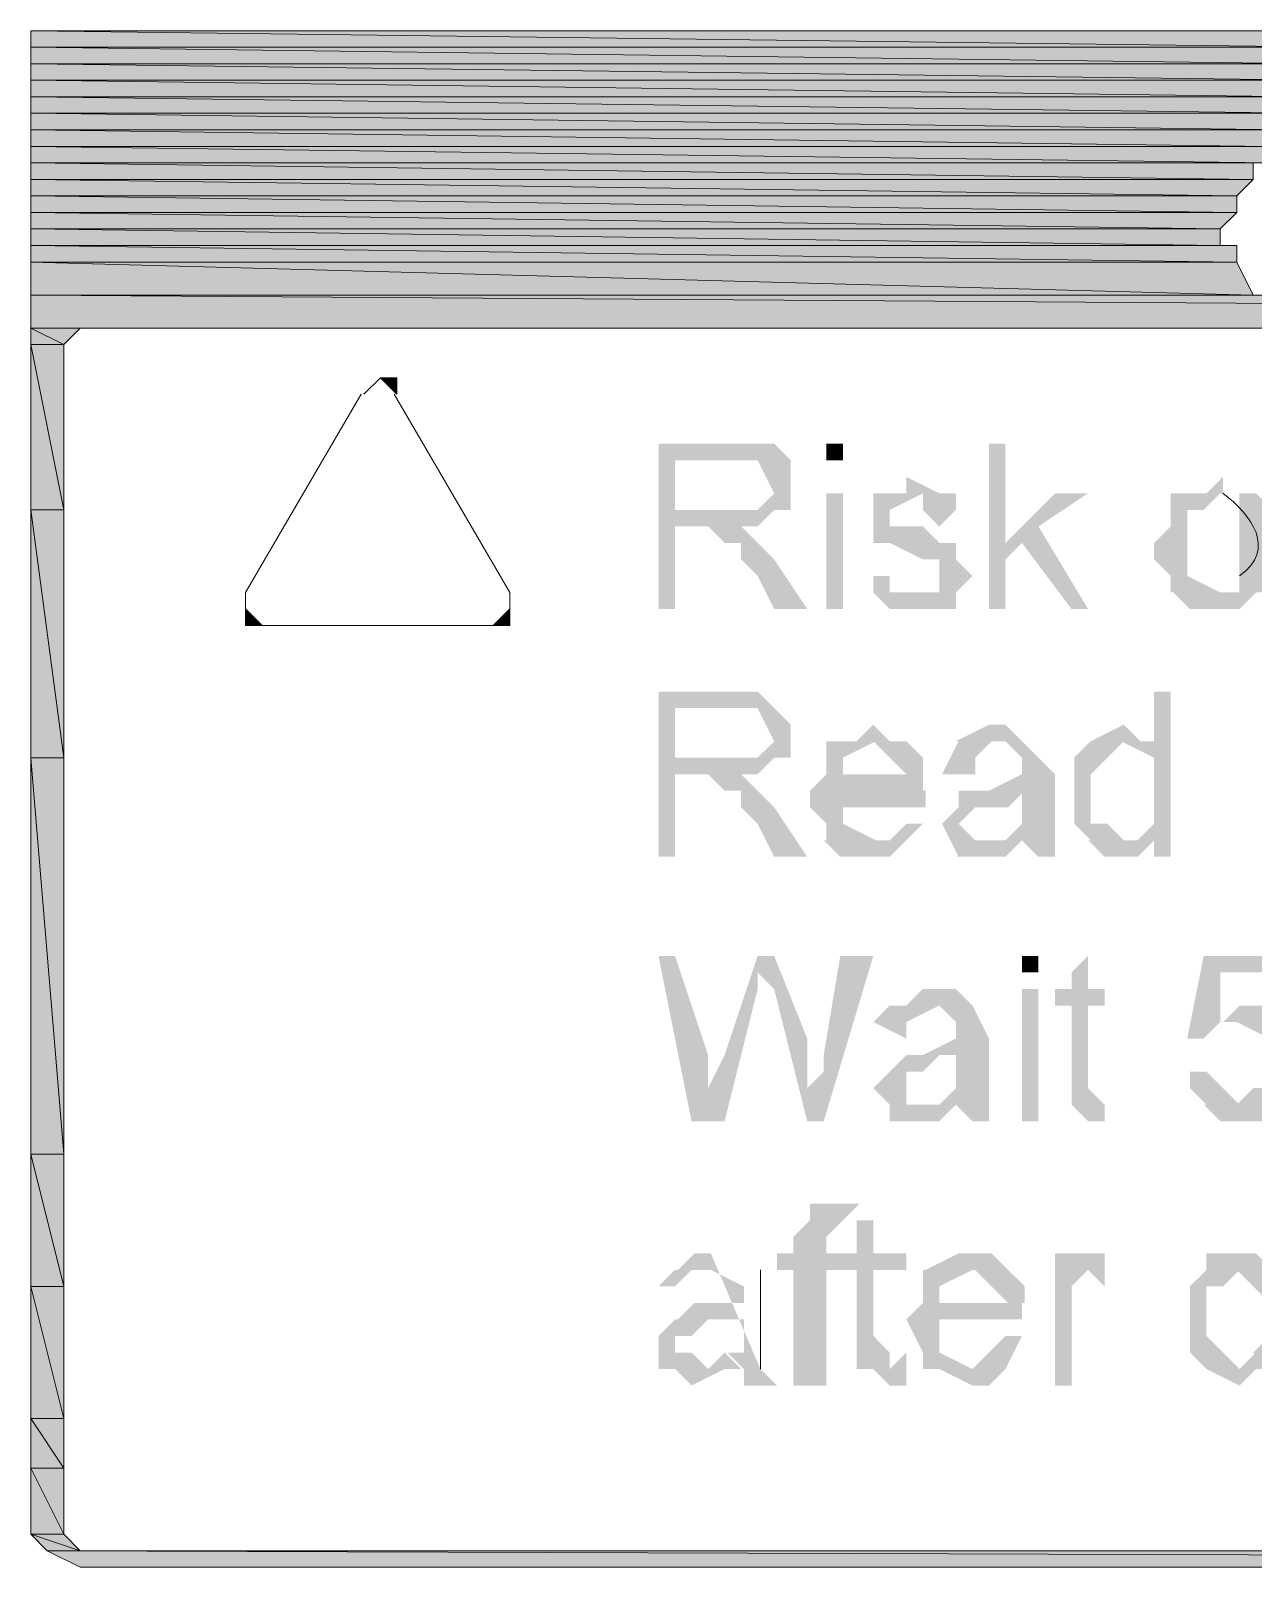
# Model space of a CAD drawing. Header units: millimetres. Extents: x -11 to 1219, y 0 to 1751.
# Drawn here: x 886.94 to 917.97, y 1204.32 to 1243.32 of the extents above; entities that cross this region are included whole.
import ezdxf

# ---------------------------------------------------------------- set-up
doc = ezdxf.new("R2010")
doc.units = ezdxf.units.MM
doc.header["$LTSCALE"] = 10
for name, color, linetype in [('1', 7, 'CONTINUOUS'), ('PDF2_Geometry', 7, 'CONTINUOUS'), ('PDF2_Solid Fills', 7, 'CONTINUOUS')]:
    doc.layers.add(name, color=color, linetype=linetype)

# ---------------------------------------------------------------- blocks, each defined once
blk = doc.blocks.new('Sinee')
at = {"layer": 'PDF2_Solid Fills', "transparency": 33554559}
for points in [[(203.792, -364.061), (202.114, -364.061), (202.114, -368.255), (202.534, -368.255), (202.534, -366.158), (204.63, -366.158), (205.05, -365.739), (202.534, -365.739), (202.534, -364.481), (203.792, -364.481), (205.05, -364.061), (204.63, -364.061)], [(205.05, -364.061), (203.792, -364.481), (204.63, -364.481), (205.05, -365.32), (204.63, -365.739), (202.534, -365.739), (205.469, -365.739), (205.469, -364.481)], [(210.921, -364.061), (210.501, -364.061), (210.501, -368.255), (210.921, -368.255), (210.921, -366.997), (211.34, -366.578), (210.921, -366.578)], [(208.404, -364.9), (208.404, -365.319), (207.566, -365.319), (208.824, -365.319), (208.824, -365.739), (209.243, -366.158), (209.663, -365.739), (209.663, -365.319), (209.243, -365.319)], [(207.566, -365.319), (207.566, -366.578), (207.985, -366.578), (208.824, -366.997), (209.243, -366.997), (209.243, -367.836), (207.566, -367.836), (207.985, -368.255), (209.662, -368.255), (209.662, -367.836), (210.082, -367.416), (209.662, -366.997), (209.662, -366.578), (209.243, -366.578), (208.824, -366.158), (207.985, -366.158), (207.985, -365.739), (208.824, -365.319)], [(213.017, -365.319), (212.179, -365.319), (210.921, -366.578), (211.34, -366.578), (212.598, -368.255), (213.017, -368.255), (211.759, -366.158)], [(215.114, -365.319), (215.114, -366.158), (214.695, -366.578), (214.695, -366.997), (215.114, -367.416), (215.114, -367.836), (216.372, -367.836), (215.533, -367.416), (215.533, -365.739), (215.953, -365.739), (216.372, -365.319)], [(204.211, -366.158), (203.372, -366.158), (203.792, -366.577), (204.211, -366.577), (204.211, -366.997), (204.63, -367.416), (205.05, -368.255), (205.889, -368.255), (205.05, -366.997), (204.63, -366.577)], [(207.985, -367.416), (207.566, -367.416), (207.566, -367.836), (208.824, -367.836), (207.985, -367.836)], [(203.792, -370.352), (202.114, -370.352), (202.114, -374.545), (202.534, -374.545), (202.534, -372.448), (204.63, -372.448), (205.05, -372.029), (202.534, -372.029), (202.534, -370.771), (203.792, -370.771), (204.63, -370.352)], [(204.63, -370.352), (203.792, -370.771), (204.63, -370.771), (205.05, -371.61), (204.63, -372.029), (202.534, -372.029), (205.469, -372.029), (205.469, -371.19), (205.05, -370.771)], [(215.114, -370.352), (214.695, -370.352), (214.695, -371.61), (213.856, -371.61), (214.695, -372.029), (214.695, -373.706), (214.275, -374.126), (214.695, -374.126), (214.695, -374.545), (215.114, -374.545)], [(207.566, -371.19), (207.146, -371.61), (206.308, -371.61), (207.566, -371.61), (208.404, -372.448), (206.727, -372.448), (208.824, -372.868), (208.824, -372.029), (208.404, -371.61), (207.985, -371.61)], [(210.921, -371.19), (210.501, -371.19), (209.663, -371.61), (210.921, -371.61), (211.34, -372.029), (211.34, -372.448), (210.501, -372.868), (209.663, -372.868), (211.34, -372.868), (211.34, -373.706), (210.921, -374.126), (211.34, -374.126), (211.759, -374.545), (212.179, -374.545), (212.179, -372.448), (211.34, -371.61)], [(213.926, -371.19), (213.087, -371.61), (212.668, -372.029), (212.668, -373.706), (213.087, -374.126), (213.926, -374.126), (213.507, -373.706), (213.087, -373.706), (213.087, -372.448), (213.926, -371.61), (214.765, -371.61), (214.345, -371.61)], [(206.378, -371.61), (206.378, -372.448), (205.958, -372.868), (205.958, -373.287), (206.378, -373.706), (206.378, -374.126), (207.636, -374.126), (206.797, -373.706), (206.797, -373.287), (208.894, -373.287), (208.894, -372.868), (206.797, -372.448), (206.797, -372.029), (207.636, -371.61)], [(209.732, -371.61), (209.313, -372.448), (210.152, -372.448), (210.152, -372.029), (210.571, -371.61)], [(204.211, -372.448), (203.372, -372.448), (203.792, -372.868), (204.211, -372.868), (204.211, -373.287), (204.63, -373.706), (205.05, -374.545), (205.889, -374.545), (205.05, -373.287), (204.63, -372.868)], [(209.732, -372.868), (209.732, -373.287), (209.313, -373.706), (209.732, -374.545), (210.571, -374.126), (210.152, -374.126), (209.732, -373.706), (210.152, -373.287), (210.99, -373.287), (211.41, -372.868)], [(208.404, -373.706), (207.985, -374.126), (206.308, -374.126), (206.727, -374.545), (207.985, -374.545), (208.824, -373.706)], [(210.921, -374.126), (210.501, -374.126), (209.663, -374.545), (210.921, -374.545), (211.34, -374.126)], [(214.275, -374.126), (213.017, -374.126), (213.437, -374.545), (214.275, -374.545), (214.695, -374.126)], [(202.534, -377.061), (202.114, -377.061), (202.953, -381.255), (203.372, -380.416), (203.372, -379.577)], [(205.05, -377.061), (204.63, -377.061), (203.792, -379.577), (202.953, -381.255), (203.792, -381.255), (204.63, -377.9), (204.63, -377.48)], [(205.05, -377.061), (204.63, -377.48), (205.05, -377.9), (205.888, -381.255), (205.888, -379.158)], [(207.566, -377.061), (206.727, -377.061), (206.308, -379.577), (206.308, -379.997), (205.888, -380.416), (205.888, -381.255), (206.308, -381.255)], [(213.017, -377.061), (212.598, -377.48), (212.598, -377.9), (212.179, -377.9), (212.179, -378.319), (212.598, -378.319), (212.598, -380.835), (213.437, -380.835), (213.017, -380.416), (213.017, -378.319), (213.437, -378.319), (213.437, -377.9), (213.017, -377.9)], [(218.049, -377.061), (215.953, -377.061), (215.533, -379.158), (215.953, -379.158), (216.372, -378.739), (218.049, -378.739), (216.372, -378.739), (216.372, -377.48), (218.049, -377.48)], [(209.243, -377.9), (208.824, -377.9), (208.405, -378.319), (207.985, -378.319), (209.243, -378.319), (209.662, -378.739), (209.662, -379.158), (208.824, -379.577), (208.405, -379.577), (209.662, -379.577), (209.662, -380.416), (209.243, -380.835), (209.662, -380.835), (210.082, -381.255), (210.501, -381.255), (210.501, -379.158), (210.082, -378.319), (209.662, -377.9)], [(207.985, -378.319), (207.566, -378.739), (208.405, -379.158), (208.405, -378.739), (209.243, -378.319)], [(217.281, -378.319), (216.861, -378.319), (216.442, -378.739), (218.119, -378.739), (217.7, -378.319)], [(218.049, -378.739), (216.791, -378.739), (217.63, -379.158), (217.63, -380.416), (217.211, -380.416), (216.791, -380.835), (215.953, -380.835), (216.372, -381.255), (217.63, -381.255), (218.049, -380.835), (218.049, -380.416), (218.469, -379.577), (218.049, -379.158)], [(208.404, -379.577), (207.566, -380.416), (207.985, -380.835), (208.824, -380.835), (208.404, -380.835), (208.404, -379.997), (208.824, -379.997), (209.243, -379.577), (209.663, -379.577)], [(216.023, -379.997), (215.603, -379.997), (215.603, -380.416), (216.023, -380.835), (216.861, -380.835), (216.442, -380.416)], [(209.243, -380.835), (207.985, -380.835), (207.985, -381.255), (209.243, -381.255), (209.662, -380.835)], [(206.378, -383.351), (205.958, -383.351), (205.958, -383.771), (206.797, -383.771), (207.216, -383.351)], [(218.049, -383.351), (217.63, -383.351), (217.63, -385.029), (216.791, -385.029), (217.63, -385.868), (217.63, -386.706), (217.211, -387.126), (217.63, -387.545), (217.63, -387.964), (218.049, -387.964)], [(205.958, -383.771), (205.539, -384.19), (205.539, -384.609), (205.12, -384.609), (205.12, -385.029), (205.539, -385.029), (205.539, -387.964), (206.378, -387.964), (206.378, -385.029), (206.797, -385.029), (206.797, -384.609), (206.378, -384.609), (206.378, -384.19), (206.797, -383.771)], [(207.566, -383.771), (207.146, -383.771), (207.146, -384.609), (206.727, -384.609), (206.727, -385.029), (207.146, -385.029), (207.146, -387.545), (207.985, -387.545), (207.985, -387.126), (207.566, -386.706), (207.566, -385.029), (208.404, -385.029), (208.404, -384.609), (207.566, -384.609)], [(210.152, -384.61), (209.733, -384.61), (208.894, -385.029), (210.152, -385.029), (210.991, -385.868), (209.313, -385.868), (211.41, -385.868), (211.41, -385.448), (210.571, -384.61)], [(212.598, -384.61), (212.179, -384.61), (212.179, -387.964), (212.598, -387.964), (212.598, -385.448), (213.017, -385.029), (212.598, -385.029)], [(213.017, -384.61), (212.598, -384.61), (212.598, -385.029), (213.017, -385.029), (213.437, -385.448), (213.437, -384.61)], [(216.861, -384.61), (216.023, -384.61), (216.023, -385.029), (215.603, -385.448), (215.603, -387.126), (216.023, -387.545), (216.861, -387.545), (216.023, -386.706), (216.023, -385.448), (216.442, -385.448), (216.861, -385.029), (217.7, -385.029), (217.281, -384.61)], [(202.534, -385.029), (202.114, -385.448), (202.534, -385.448), (202.953, -385.029), (203.372, -385.029)], [(208.824, -385.029), (208.824, -385.868), (208.405, -386.287), (208.824, -387.126), (208.824, -387.545), (210.082, -387.545), (209.243, -387.126), (209.243, -386.287), (211.34, -386.287), (211.34, -385.868), (209.243, -385.868), (209.243, -385.448), (210.082, -385.029)], [(202.534, -386.287), (202.114, -386.706), (202.114, -387.545), (203.372, -387.545), (202.953, -387.126), (202.534, -387.126), (202.534, -386.706), (202.953, -386.706), (203.372, -386.287), (204.211, -386.287)], [(210.921, -386.706), (210.082, -387.545), (208.824, -387.545), (209.243, -387.545), (210.082, -387.964), (210.501, -387.964), (210.921, -387.545), (211.34, -386.706)], [(203.792, -387.125), (203.372, -387.545), (202.114, -387.545), (202.534, -387.545), (202.953, -387.964), (203.792, -387.545), (204.211, -387.545)], [(208.404, -387.125), (207.985, -387.545), (207.146, -387.545), (207.566, -387.545), (207.985, -387.964), (208.404, -387.964)], [(217.281, -387.125), (216.861, -387.545), (216.023, -387.545), (216.861, -387.964), (217.281, -387.545), (217.7, -387.545)]]:
    blk.add_hatch(color=256, dxfattribs=at).paths.add_polyline_path(points)
h = blk.add_hatch(color=256, dxfattribs=at)
h.paths.add_polyline_path([(216.442, -364.9), (216.023, -365.319), (215.184, -365.319), (216.442, -365.319)], flags=0)
h.paths.add_polyline_path([(216.861, -367.416), (216.861, -367.836), (215.184, -367.836), (215.603, -368.255), (216.861, -368.255), (217.281, -367.836), (217.7, -367.836), (217.7, -365.739), (217.281, -365.319), (216.861, -365.319)], flags=0)
h = blk.add_hatch(color=256, dxfattribs=at)
h.paths.add_polyline_path([(203.442, -384.61), (203.023, -384.61), (202.604, -385.029), (203.442, -385.029), (204.281, -385.448), (204.281, -385.868), (203.023, -385.868), (202.604, -386.287), (204.281, -386.287), (204.281, -387.126), (203.862, -387.126), (204.281, -387.545), (204.281, -387.964), (205.12, -387.964), (204.7, -387.545)], flags=0)
h.paths.add_polyline_path([(204.7, -385.029), (204.281, -384.61)], flags=0)
at = {"layer": 'PDF2_Geometry', "lineweight": 5}
for points in [[(186.179, -353.578), (219.307, -353.578)], [(186.179, -353.578), (219.307, -353.578)], [(186.179, -353.578), (219.307, -353.578)], [(186.179, -353.578), (219.307, -353.578)], [(186.179, -353.578), (219.307, -353.578)], [(186.179, -353.578), (219.307, -353.578)], [(186.179, -353.578), (186.179, -353.997), (219.307, -353.997)], [(186.179, -353.578), (219.307, -353.578), (219.307, -353.997)], [(186.179, -353.997), (218.887, -353.997)], [(186.179, -353.997), (219.307, -353.997), (218.887, -353.997)], [(186.179, -353.997), (218.887, -353.997)], [(186.179, -353.997), (218.887, -353.997)], [(186.179, -353.997), (218.887, -353.997)], [(186.179, -353.997), (218.887, -353.997)], [(186.179, -353.997), (186.179, -354.416), (218.887, -354.416)], [(186.179, -353.997), (218.887, -353.997), (218.887, -354.416)], [(186.179, -354.416), (218.887, -354.416)], [(186.179, -354.416), (218.887, -354.416)], [(186.179, -354.416), (218.887, -354.416)], [(186.179, -354.416), (218.887, -354.416)], [(186.179, -354.416), (218.887, -354.416)], [(186.179, -354.416), (218.887, -354.416)], [(186.179, -354.416), (218.887, -354.416)], [(186.179, -354.416), (218.887, -354.416)], [(186.179, -354.416), (186.179, -354.836), (218.887, -354.836)], [(186.179, -354.416), (218.887, -354.416), (218.887, -354.836)], [(186.179, -354.836), (218.887, -354.836)], [(186.179, -354.836), (218.887, -354.836)], [(186.179, -354.836), (218.468, -354.836)], [(186.179, -354.836), (218.887, -354.836), (218.468, -354.836)], [(186.179, -354.836), (218.468, -354.836)], [(186.179, -354.836), (218.468, -354.836)], [(186.179, -354.836), (218.468, -354.836)], [(186.179, -354.836), (218.468, -354.836)], [(186.179, -354.836), (218.468, -354.836)], [(186.179, -354.836), (218.468, -354.836)], [(186.179, -354.836), (218.468, -354.836)], [(186.179, -354.836), (218.468, -354.836)], [(186.179, -354.836), (218.468, -354.836)], [(186.179, -354.836), (218.468, -354.836)], [(186.179, -354.836), (186.179, -355.255), (218.468, -355.255)], [(186.179, -354.836), (218.468, -354.836), (218.468, -355.255)], [(186.179, -355.255), (218.468, -355.255)], [(186.179, -355.255), (218.468, -355.255)], [(186.179, -355.255), (218.468, -355.255)], [(186.179, -355.255), (218.468, -355.255)], [(186.179, -355.255), (218.468, -355.255)], [(186.179, -355.255), (218.468, -355.255)], [(186.179, -355.255), (186.179, -355.674), (218.468, -355.674)], [(186.179, -355.255), (218.468, -355.255), (218.468, -355.674)], [(186.179, -355.674), (218.049, -355.674)], [(186.179, -355.674), (218.468, -355.674), (218.049, -355.674)], [(186.179, -355.674), (186.179, -356.094), (218.049, -356.094)], [(186.179, -355.674), (218.049, -355.674), (218.049, -356.094)], [(186.179, -356.094), (218.049, -356.094)], [(186.179, -356.094), (218.049, -356.094)], [(186.179, -356.094), (218.049, -356.094)], [(186.179, -356.094), (218.049, -356.094)], [(186.179, -356.094), (218.049, -356.094)], [(186.179, -356.094), (218.049, -356.094)], [(186.179, -356.094), (186.179, -356.513), (217.63, -356.513)], [(186.179, -356.094), (218.049, -356.094), (217.63, -356.513)], [(186.179, -356.513), (217.63, -356.513)], [(186.179, -356.513), (217.63, -356.513)], [(186.179, -356.513), (217.63, -356.513)], [(186.179, -356.513), (217.63, -356.513)], [(186.179, -356.513), (186.179, -356.933), (217.63, -356.933)], [(186.179, -356.513), (217.63, -356.513), (217.63, -356.933)], [(186.179, -356.933), (217.63, -356.933)], [(186.179, -356.933), (217.63, -356.933)], [(186.179, -356.933), (217.63, -356.933)], [(186.179, -356.933), (217.63, -356.933)], [(186.179, -356.933), (217.63, -356.933)], [(186.179, -356.933), (217.63, -356.933)], [(186.179, -356.933), (217.63, -356.933)], [(186.179, -356.933), (217.63, -356.933)], [(186.179, -356.933), (217.211, -356.933)], [(186.179, -356.933), (217.63, -356.933), (217.211, -356.933)], [(186.179, -356.933), (217.211, -356.933)], [(186.179, -356.933), (217.211, -356.933)], [(186.179, -356.933), (217.211, -356.933)], [(186.179, -356.933), (217.211, -356.933)], [(186.179, -356.933), (217.211, -356.933)], [(186.179, -356.933), (217.211, -356.933)], [(186.179, -356.933), (217.211, -356.933)], [(186.179, -356.933), (217.211, -356.933)], [(186.179, -356.933), (186.179, -357.352), (217.211, -357.352)], [(186.179, -356.933), (217.211, -356.933), (217.211, -357.352)], [(186.179, -357.352), (217.211, -357.352)], [(186.179, -357.352), (217.211, -357.352)], [(186.179, -357.352), (217.211, -357.352)], [(186.179, -357.352), (217.211, -357.352)], [(186.179, -357.352), (217.211, -357.352)], [(186.179, -357.352), (217.211, -357.352)], [(186.179, -357.352), (186.179, -357.771), (216.791, -357.771)], [(186.179, -357.352), (217.211, -357.352), (216.791, -357.771)], [(186.179, -357.771), (186.179, -358.191), (216.791, -358.191)], [(186.179, -357.771), (216.791, -357.771), (216.791, -358.191)], [(186.179, -358.191), (216.791, -358.191)], [(186.179, -358.191), (216.791, -358.191)], [(186.179, -358.191), (216.791, -358.191)], [(186.179, -358.191), (216.791, -358.191)], [(186.179, -358.191), (216.791, -358.191)], [(186.179, -358.191), (216.791, -358.191)], [(186.179, -358.191), (216.791, -358.191)], [(186.179, -358.191), (216.791, -358.191)], [(186.179, -358.191), (186.179, -358.61), (216.372, -358.61)], [(186.179, -358.191), (216.791, -358.191), (216.372, -358.61)], [(186.179, -358.61), (216.372, -358.61)], [(186.179, -358.61), (216.372, -358.61)], [(186.179, -358.61), (216.372, -358.61)], [(186.179, -358.61), (216.372, -358.61)], [(186.179, -358.61), (216.372, -358.61)], [(186.179, -358.61), (216.372, -358.61)], [(186.179, -358.61), (216.372, -358.61)], [(186.179, -358.61), (216.372, -358.61)], [(186.179, -358.61), (186.179, -359.029), (216.372, -359.029)], [(186.179, -358.61), (216.372, -358.61), (216.372, -359.029)], [(186.179, -359.029), (216.372, -359.029)], [(186.179, -359.029), (216.372, -359.029)], [(186.179, -359.029), (216.372, -359.029)], [(186.179, -359.029), (216.372, -359.029)], [(186.179, -359.029), (216.791, -359.029)], [(186.179, -359.029), (216.791, -359.029)], [(186.179, -359.029), (216.791, -359.029)], [(186.179, -359.029), (216.791, -359.029)], [(186.179, -359.029), (216.791, -359.029)], [(186.179, -359.029), (216.791, -359.029)], [(186.179, -359.029), (216.791, -359.029)], [(186.179, -359.029), (216.791, -359.029)], [(186.179, -359.029), (186.179, -359.449), (216.791, -359.449)], [(186.179, -359.029), (216.791, -359.029), (216.791, -359.449)], [(186.179, -359.449), (216.791, -359.449)], [(186.179, -359.449), (216.791, -359.449)], [(186.179, -359.449), (216.791, -359.449)], [(186.179, -359.449), (216.791, -359.449)], [(186.179, -359.449), (216.791, -359.449)], [(186.179, -359.449), (216.791, -359.449)], [(186.179, -359.449), (216.791, -359.449)], [(186.179, -359.449), (216.791, -359.449)], [(186.179, -359.449), (186.179, -360.287), (217.211, -360.287)], [(186.179, -359.449), (216.791, -359.449), (217.211, -360.287)], [(186.179, -360.287), (217.211, -360.287)], [(186.179, -360.287), (217.211, -360.287)], [(186.179, -360.287), (186.179, -361.126), (312.396, -361.126)], [(186.179, -360.287), (312.396, -360.287), (312.396, -361.126)], [(186.179, -361.126), (186.179, -361.545), (187.018, -361.545)], [(186.179, -361.126), (187.437, -361.126), (187.018, -361.545)], [(187.437, -361.126), (192.469, -361.126)], [(192.469, -361.126), (202.533, -361.126)], [(202.534, -361.126), (215.952, -361.126)], [(216.023, -361.126), (249.15, -361.126)], [(186.179, -361.545), (186.179, -365.739), (187.018, -365.739)], [(186.179, -361.545), (187.018, -361.545), (187.018, -365.739)], [(195.055, -362.384), (194.636, -362.803)], [(195.055, -362.384), (194.636, -362.803)], [(195.475, -362.803), (195.055, -362.384), (195.475, -362.384)], [(195.475, -362.384), (195.055, -362.384)], [(195.055, -362.384), (195.055, -362.384)], [(195.475, -362.803), (195.475, -362.384)], [(194.566, -362.803), (191.631, -367.835)], [(194.566, -362.803), (191.631, -367.835)], [(198.34, -367.836), (195.405, -362.804)], [(198.34, -367.836), (195.405, -362.804)], [(186.179, -365.739), (186.179, -372.029), (187.018, -372.029)], [(186.179, -365.739), (187.018, -365.739), (187.018, -372.029)], [(191.631, -367.836), (191.631, -368.255)], [(191.631, -367.836), (191.631, -368.255)], [(198.34, -368.255), (198.34, -367.836)], [(198.34, -368.255), (198.34, -367.836)], [(191.631, -368.255), (191.631, -368.674)], [(191.631, -368.255), (191.631, -368.674), (191.631, -368.255)], [(191.631, -368.255), (192.05, -368.674)], [(191.631, -368.674), (191.631, -368.255), (192.05, -368.674)], [(197.921, -368.674), (198.34, -368.255), (198.34, -368.674)], [(198.34, -368.674), (198.34, -368.255)], [(198.34, -368.255), (198.34, -368.255)], [(192.05, -368.674), (197.921, -368.674)], [(192.05, -368.674), (197.921, -368.674)], [(197.921, -368.674), (198.34, -368.674)], [(186.179, -372.029), (186.179, -382.093), (187.018, -382.093)], [(186.179, -372.029), (187.018, -372.029), (187.018, -382.093)], [(186.179, -382.093), (186.179, -385.448), (187.018, -385.448)], [(186.179, -382.093), (187.018, -382.093), (187.018, -385.448)], [(186.179, -385.448), (186.179, -388.803), (187.018, -388.803)], [(186.179, -385.448), (187.018, -385.448), (187.018, -388.803)], [(186.179, -388.803), (186.179, -390.061), (187.018, -390.061)], [(186.179, -388.803), (187.018, -388.803), (187.018, -390.061)], [(186.179, -390.061), (186.179, -391.738), (187.018, -391.738)], [(186.179, -390.061), (187.018, -390.061), (187.018, -391.738)], [(186.179, -391.738), (186.598, -392.158), (187.437, -392.158)], [(186.179, -391.738), (187.018, -391.738), (187.437, -392.158)], [(186.598, -392.158), (187.437, -392.158)], [(186.598, -392.158), (187.437, -392.158)], [(186.598, -392.158), (187.437, -392.158)], [(186.598, -392.158), (187.437, -392.158)], [(186.598, -392.158), (187.437, -392.158)], [(186.598, -392.158), (187.437, -392.158)], [(186.598, -392.158), (187.857, -392.158)], [(186.598, -392.158), (187.857, -392.158)], [(186.598, -392.158), (187.437, -392.577), (311.138, -392.577)], [(186.598, -392.158), (311.983, -392.158), (311.138, -392.577)], [(187.856, -392.158), (192.469, -392.158)], [(192.469, -392.158), (202.533, -392.158)], [(202.534, -392.158), (215.952, -392.158)], [(216.023, -392.158), (249.15, -392.158)], [(187.437, -392.577), (188.695, -392.577)], [(188.765, -392.577), (192.539, -392.577)], [(192.469, -392.577), (206.726, -392.577)], [(206.797, -392.577), (226.506, -392.577)]]:
    blk.add_lwpolyline(points, close=True, dxfattribs=at)
for points in [[(186.179, -353.578), (219.307, -353.578), (186.179, -353.578)], [(186.179, -353.578), (219.307, -353.578), (186.179, -353.578)], [(186.179, -353.578), (219.307, -353.578), (186.179, -353.578)], [(186.179, -353.578), (219.307, -353.578), (186.179, -353.578)], [(186.179, -353.578), (219.307, -353.578), (186.179, -353.578)], [(186.179, -353.578), (219.307, -353.578), (186.179, -353.578)], [(186.179, -353.997), (218.887, -353.997), (186.179, -353.997)], [(186.179, -353.997), (219.307, -353.997), (186.179, -353.997)], [(186.179, -353.997), (218.887, -353.997), (186.179, -353.997)], [(186.179, -353.997), (218.887, -353.997), (186.179, -353.997)], [(186.179, -353.997), (218.887, -353.997), (186.179, -353.997)], [(186.179, -353.997), (218.887, -353.997), (186.179, -353.997)], [(186.179, -354.416), (218.887, -354.416), (186.179, -354.416)], [(186.179, -354.416), (218.887, -354.416), (186.179, -354.416)], [(186.179, -354.416), (218.887, -354.416), (186.179, -354.416)], [(186.179, -354.416), (218.887, -354.416), (186.179, -354.416)], [(186.179, -354.416), (218.887, -354.416), (186.179, -354.416)], [(186.179, -354.416), (218.887, -354.416), (186.179, -354.416)], [(186.179, -354.416), (218.887, -354.416), (186.179, -354.416)], [(186.179, -354.416), (218.887, -354.416), (186.179, -354.416)], [(186.179, -354.836), (218.887, -354.836), (186.179, -354.836)], [(186.179, -354.836), (218.887, -354.836), (186.179, -354.836)], [(186.179, -354.836), (218.468, -354.836), (186.179, -354.836)], [(186.179, -354.836), (218.887, -354.836), (186.179, -354.836)], [(186.179, -354.836), (218.468, -354.836), (186.179, -354.836)], [(186.179, -354.836), (218.468, -354.836), (186.179, -354.836)], [(186.179, -354.836), (218.468, -354.836), (186.179, -354.836)], [(186.179, -354.836), (218.468, -354.836), (186.179, -354.836)], [(186.179, -354.836), (218.468, -354.836), (186.179, -354.836)], [(186.179, -354.836), (218.468, -354.836), (186.179, -354.836)], [(186.179, -354.836), (218.468, -354.836), (186.179, -354.836)], [(186.179, -354.836), (218.468, -354.836), (186.179, -354.836)], [(186.179, -354.836), (218.468, -354.836), (186.179, -354.836)], [(186.179, -354.836), (218.468, -354.836), (186.179, -354.836)], [(186.179, -355.255), (218.468, -355.255), (186.179, -355.255)], [(186.179, -355.255), (218.468, -355.255), (186.179, -355.255)], [(186.179, -355.255), (218.468, -355.255), (186.179, -355.255)], [(186.179, -355.255), (218.468, -355.255), (186.179, -355.255)], [(186.179, -355.255), (218.468, -355.255), (186.179, -355.255)], [(186.179, -355.255), (218.468, -355.255), (186.179, -355.255)], [(186.179, -355.674), (218.049, -355.674), (186.179, -355.674)], [(186.179, -355.674), (218.468, -355.674), (186.179, -355.674)], [(186.179, -356.094), (218.049, -356.094), (186.179, -356.094)], [(186.179, -356.094), (218.049, -356.094), (186.179, -356.094)], [(186.179, -356.094), (218.049, -356.094), (186.179, -356.094)], [(186.179, -356.094), (218.049, -356.094), (186.179, -356.094)], [(186.179, -356.094), (218.049, -356.094), (186.179, -356.094)], [(186.179, -356.094), (218.049, -356.094), (186.179, -356.094)], [(186.179, -356.513), (217.63, -356.513), (186.179, -356.513)], [(186.179, -356.513), (217.63, -356.513), (186.179, -356.513)], [(186.179, -356.513), (217.63, -356.513), (186.179, -356.513)], [(186.179, -356.513), (217.63, -356.513), (186.179, -356.513)], [(186.179, -356.933), (217.63, -356.933), (186.179, -356.933)], [(186.179, -356.933), (217.63, -356.933), (186.179, -356.933)], [(186.179, -356.933), (217.63, -356.933), (186.179, -356.933)], [(186.179, -356.933), (217.63, -356.933), (186.179, -356.933)], [(186.179, -356.933), (217.63, -356.933), (186.179, -356.933)], [(186.179, -356.933), (217.63, -356.933), (186.179, -356.933)], [(186.179, -356.933), (217.63, -356.933), (186.179, -356.933)], [(186.179, -356.933), (217.63, -356.933), (186.179, -356.933)], [(186.179, -356.933), (217.211, -356.933), (186.179, -356.933)], [(186.179, -356.933), (217.63, -356.933), (186.179, -356.933)], [(186.179, -356.933), (217.211, -356.933), (186.179, -356.933)], [(186.179, -356.933), (217.211, -356.933), (186.179, -356.933)], [(186.179, -356.933), (217.211, -356.933), (186.179, -356.933)], [(186.179, -356.933), (217.211, -356.933), (186.179, -356.933)], [(186.179, -356.933), (217.211, -356.933), (186.179, -356.933)], [(186.179, -356.933), (217.211, -356.933), (186.179, -356.933)], [(186.179, -356.933), (217.211, -356.933), (186.179, -356.933)], [(186.179, -356.933), (217.211, -356.933), (186.179, -356.933)], [(186.179, -357.352), (217.211, -357.352), (186.179, -357.352)], [(186.179, -357.352), (217.211, -357.352), (186.179, -357.352)], [(186.179, -357.352), (217.211, -357.352), (186.179, -357.352)], [(186.179, -357.352), (217.211, -357.352), (186.179, -357.352)], [(186.179, -357.352), (217.211, -357.352), (186.179, -357.352)], [(186.179, -357.352), (217.211, -357.352), (186.179, -357.352)], [(186.179, -358.191), (216.791, -358.191), (186.179, -358.191)], [(186.179, -358.191), (216.791, -358.191), (186.179, -358.191)], [(186.179, -358.191), (216.791, -358.191), (186.179, -358.191)], [(186.179, -358.191), (216.791, -358.191), (186.179, -358.191)], [(186.179, -358.191), (216.791, -358.191), (186.179, -358.191)], [(186.179, -358.191), (216.791, -358.191), (186.179, -358.191)], [(186.179, -358.191), (216.791, -358.191), (186.179, -358.191)], [(186.179, -358.191), (216.791, -358.191), (186.179, -358.191)], [(186.179, -358.61), (216.372, -358.61), (186.179, -358.61)], [(186.179, -358.61), (216.372, -358.61), (186.179, -358.61)], [(186.179, -358.61), (216.372, -358.61), (186.179, -358.61)], [(186.179, -358.61), (216.372, -358.61), (186.179, -358.61)], [(186.179, -358.61), (216.372, -358.61), (186.179, -358.61)], [(186.179, -358.61), (216.372, -358.61), (186.179, -358.61)], [(186.179, -358.61), (216.372, -358.61), (186.179, -358.61)], [(186.179, -358.61), (216.372, -358.61), (186.179, -358.61)], [(186.179, -359.029), (216.372, -359.029), (186.179, -359.029)], [(186.179, -359.029), (216.372, -359.029), (186.179, -359.029)], [(186.179, -359.029), (216.372, -359.029), (186.179, -359.029)], [(186.179, -359.029), (216.372, -359.029), (186.179, -359.029)], [(186.179, -359.029), (216.791, -359.029), (186.179, -359.029)], [(186.179, -359.029), (216.791, -359.029), (186.179, -359.029)], [(186.179, -359.029), (216.791, -359.029), (186.179, -359.029)], [(186.179, -359.029), (216.791, -359.029), (186.179, -359.029)], [(186.179, -359.029), (216.791, -359.029), (186.179, -359.029)], [(186.179, -359.029), (216.791, -359.029), (186.179, -359.029)], [(186.179, -359.029), (216.791, -359.029), (186.179, -359.029)], [(186.179, -359.029), (216.791, -359.029), (186.179, -359.029)], [(186.179, -359.449), (216.791, -359.449), (186.179, -359.449)], [(186.179, -359.449), (216.791, -359.449), (186.179, -359.449)], [(186.179, -359.449), (216.791, -359.449), (186.179, -359.449)], [(186.179, -359.449), (216.791, -359.449), (186.179, -359.449)], [(186.179, -359.449), (216.791, -359.449), (186.179, -359.449)], [(186.179, -359.449), (216.791, -359.449), (186.179, -359.449)], [(186.179, -359.449), (216.791, -359.449), (186.179, -359.449)], [(186.179, -359.449), (216.791, -359.449), (186.179, -359.449)], [(186.179, -360.287), (217.211, -360.287), (186.179, -360.287)], [(186.179, -360.287), (217.211, -360.287), (186.179, -360.287)], [(187.437, -361.126), (192.469, -361.126), (187.437, -361.126)], [(192.469, -361.126), (202.533, -361.126), (192.469, -361.126)], [(202.534, -361.126), (215.952, -361.126), (202.534, -361.126)], [(216.023, -361.126), (249.15, -361.126), (216.023, -361.126)], [(195.055, -362.384), (194.636, -362.803), (195.055, -362.384)], [(195.475, -362.384), (195.055, -362.384), (195.475, -362.384)], [(194.566, -362.803), (191.631, -367.835), (194.566, -362.803)], [(198.34, -367.836), (195.405, -362.804), (198.34, -367.836)], [(191.631, -367.836), (191.631, -368.255), (191.631, -367.836)], [(198.34, -368.255), (198.34, -367.836), (198.34, -368.255)], [(191.631, -368.255), (191.631, -368.674), (191.631, -368.255)], [(198.34, -368.674), (198.34, -368.255), (198.34, -368.674)], [(192.05, -368.674), (197.921, -368.674), (192.05, -368.674)], [(186.598, -392.158), (187.437, -392.158), (186.598, -392.158)], [(186.598, -392.158), (187.437, -392.158), (186.598, -392.158)], [(186.598, -392.158), (187.437, -392.158), (186.598, -392.158)], [(186.598, -392.158), (187.437, -392.158), (186.598, -392.158)], [(186.598, -392.158), (187.437, -392.158), (186.598, -392.158)], [(186.598, -392.158), (187.437, -392.158), (186.598, -392.158)], [(186.598, -392.158), (187.857, -392.158), (186.598, -392.158)], [(186.598, -392.158), (187.857, -392.158), (186.598, -392.158)], [(187.856, -392.158), (192.469, -392.158), (187.856, -392.158)], [(192.469, -392.158), (202.533, -392.158), (192.469, -392.158)], [(202.534, -392.158), (215.952, -392.158), (202.534, -392.158)], [(216.023, -392.158), (249.15, -392.158), (216.023, -392.158)], [(187.437, -392.577), (188.695, -392.577), (187.437, -392.577)], [(188.765, -392.577), (192.539, -392.577), (188.765, -392.577)], [(192.469, -392.577), (206.726, -392.577), (192.469, -392.577)], [(206.797, -392.577), (226.506, -392.577), (206.797, -392.577)]]:
    blk.add_lwpolyline(points, dxfattribs=at)
for points in [[(216.442, -365.319), (217.162, -365.865), (217.819, -366.731), (216.861, -367.416)], [(204.7, -387.545), (204.7, -386.706), (204.7, -385.868), (204.7, -385.029)]]:
    blk.add_open_spline(points, degree=3, dxfattribs=at)
at = {"layer": 'PDF2_Solid Fills', "lineweight": 5, "transparency": 33554559}
for points in [[(186.179, -353.578), (186.179, -353.997), (219.307, -353.997)], [(186.179, -353.578), (219.307, -353.578), (219.307, -353.997)], [(186.179, -353.997), (186.179, -354.416), (218.887, -354.416)], [(186.179, -353.997), (218.887, -353.997), (218.887, -354.416)], [(186.179, -354.416), (186.179, -354.836), (218.887, -354.836)], [(186.179, -354.416), (218.887, -354.416), (218.887, -354.836)], [(186.179, -354.836), (186.179, -355.255), (218.468, -355.255)], [(186.179, -354.836), (218.468, -354.836), (218.468, -355.255)], [(186.179, -355.255), (186.179, -355.674), (218.468, -355.674)], [(186.179, -355.255), (218.468, -355.255), (218.468, -355.674)], [(186.179, -355.674), (186.179, -356.094), (218.049, -356.094)], [(186.179, -355.674), (218.049, -355.674), (218.049, -356.094)], [(186.179, -356.094), (186.179, -356.513), (217.63, -356.513)], [(186.179, -356.094), (218.049, -356.094), (217.63, -356.513)], [(186.179, -356.513), (186.179, -356.933), (217.63, -356.933)], [(186.179, -356.513), (217.63, -356.513), (217.63, -356.933)], [(186.179, -356.933), (186.179, -357.352), (217.211, -357.352)], [(186.179, -356.933), (217.211, -356.933), (217.211, -357.352)], [(186.179, -357.352), (186.179, -357.771), (216.791, -357.771)], [(186.179, -357.352), (217.211, -357.352), (216.791, -357.771)], [(186.179, -357.771), (186.179, -358.191), (216.791, -358.191)], [(186.179, -357.771), (216.791, -357.771), (216.791, -358.191)], [(186.179, -358.191), (186.179, -358.61), (216.372, -358.61)], [(186.179, -358.191), (216.791, -358.191), (216.372, -358.61)], [(186.179, -358.61), (186.179, -359.029), (216.372, -359.029)], [(186.179, -358.61), (216.372, -358.61), (216.372, -359.029)], [(186.179, -359.029), (186.179, -359.449), (216.791, -359.449)], [(186.179, -359.029), (216.791, -359.029), (216.791, -359.449)], [(186.179, -359.449), (186.179, -360.287), (217.211, -360.287)], [(186.179, -359.449), (216.791, -359.449), (217.211, -360.287)], [(186.179, -360.287), (186.179, -361.126), (312.396, -361.126)], [(186.179, -360.287), (312.396, -360.287), (312.396, -361.126)], [(186.179, -361.126), (186.179, -361.545), (187.018, -361.545)], [(186.179, -361.126), (187.437, -361.126), (187.018, -361.545)], [(186.179, -361.545), (186.179, -365.739), (187.018, -365.739)], [(186.179, -361.545), (187.018, -361.545), (187.018, -365.739)], [(195.475, -362.803), (195.475, -362.384), (195.055, -362.384)], [(206.378, -364.481), (206.797, -364.481), (206.378, -364.061), (206.797, -364.061)], [(206.378, -368.255), (206.797, -368.255), (206.378, -365.319), (206.797, -365.319)], [(186.179, -365.739), (186.179, -372.029), (187.018, -372.029)], [(186.179, -365.739), (187.018, -365.739), (187.018, -372.029)], [(191.631, -368.674), (191.631, -368.255), (192.05, -368.674)], [(197.921, -368.674), (198.34, -368.674), (198.34, -368.255)], [(186.179, -372.029), (186.179, -382.093), (187.018, -382.093)], [(186.179, -372.029), (187.018, -372.029), (187.018, -382.093)], [(211.34, -377.481), (211.759, -377.481), (211.34, -377.061), (211.759, -377.061)], [(211.34, -381.255), (211.759, -381.255), (211.34, -377.9), (211.759, -377.9)], [(213.437, -380.835), (212.598, -380.835), (213.437, -381.255), (213.017, -381.255)], [(186.179, -382.093), (186.179, -385.448), (187.018, -385.448)], [(186.179, -382.093), (187.018, -382.093), (187.018, -385.448)], [(186.179, -385.448), (186.179, -388.803), (187.018, -388.803)], [(186.179, -385.448), (187.018, -385.448), (187.018, -388.803)], [(186.179, -388.803), (186.179, -390.061), (187.018, -390.061)], [(186.179, -388.803), (187.018, -388.803), (187.018, -390.061)], [(186.179, -390.061), (186.179, -391.738), (187.018, -391.738)], [(186.179, -390.061), (187.018, -390.061), (187.018, -391.738)], [(186.179, -391.738), (186.598, -392.158), (187.437, -392.158)], [(186.179, -391.738), (187.018, -391.738), (187.437, -392.158)], [(186.598, -392.158), (187.437, -392.577), (311.138, -392.577)], [(186.598, -392.158), (311.983, -392.158), (311.138, -392.577)]]:
    blk.add_solid(points, dxfattribs=at)

msp = doc.modelspace()

# ---------------------------------------------------------------- block references
at = {"layer": '1'}
msp.add_blockref('Sinee', (700.7639, 1596.8942), dxfattribs=at)

doc.saveas('drawing.dxf')
